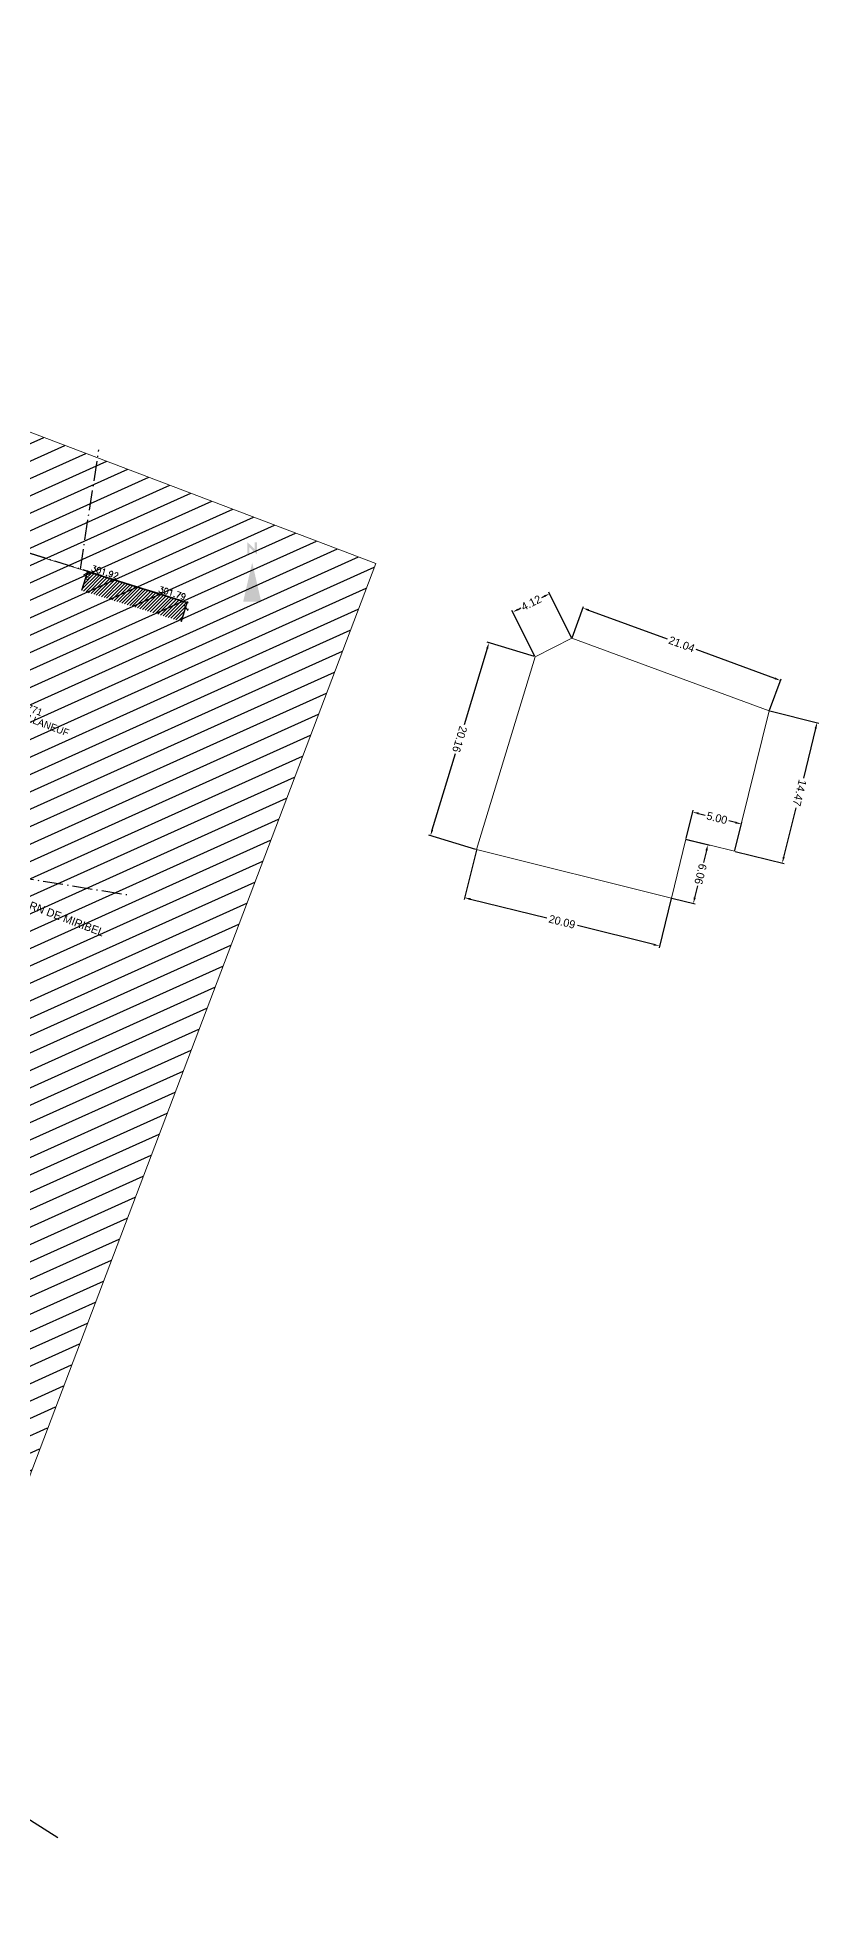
# Model space of a CAD drawing. Header units: metres. Extents: x 1851427 to 1852022, y 5183007 to 5183309.
# Drawn here: x 1851582 to 1851660.2, y 5183123 to 5183308.9 of the extents above; entities that cross this region are included whole.
import ezdxf
from ezdxf.enums import TextEntityAlignment as Align

# ---------------------------------------------------------------- set-up
doc = ezdxf.new("R2010")
doc.units = ezdxf.units.M
doc.header["$LTSCALE"] = 2.5
doc.header["$PDMODE"] = 35
doc.header["$PDSIZE"] = 0.03
doc.linetypes.add('L5', pattern=[1.15, 0.8, -0.175, 0, -0.175])
doc.layers.get('0').update_dxf_attribs({"linetype": 'CONTINUOUS', "lineweight": 30})
doc.layers.get('Defpoints').update_dxf_attribs({"linetype": 'CONTINUOUS'})
for name, color, linetype in [('BAT', 7, 'CONTINUOUS'), ('BAT_EP', 251, 'CONTINUOUS'), ('BAT_HAC', 251, 'CONTINUOUS')]:
    doc.layers.add(name, color=color, linetype=linetype)
doc.layers.add('CADRE', color=7, linetype='CONTINUOUS', lineweight=13, true_color=0x285a87)
doc.layers.add('PRO_PAR_SURF', color=7, linetype='CONTINUOUS', lineweight=20, true_color=0x285a87)
for name, color, linetype, lineweight in [('CLO_LEG', 7, 'CONTINUOUS', 15), ('P', 7, 'CONTINUOUS', 50), ('PAR', 11, 'L5', 30), ('PAR_TXT', 230, 'CONTINUOUS', 20), ('PLU', 5, 'CONTINUOUS', 30), ('Z', 7, 'CONTINUOUS', 9)]:
    doc.layers.add(name, color=color, linetype=linetype, lineweight=lineweight)
doc.layers.add('N', color=1, linetype='CONTINUOUS', plot=False)
doc.styles.add('_ECRITURE', font='')
doc.styles.add('Ecriture', font='')
doc.styles.add('SIMPLEX', font='SIMPLEX.SHX', dxfattribs={"oblique": 27})
doc.styles.get("Standard").update_dxf_attribs({"font": 'Arial.ttf'})
doc.styles.get('_ECRITURE').set_extended_font_data('NewsGoth BT')
doc.styles.get('Ecriture').set_extended_font_data('NewsGoth BT')
doc.dimstyles.new('Voirie', dxfattribs={"dimtxt": 0.8, "dimasz": 0.6, "dimexe": 0.18, "dimexo": 0.0625, "dimgap": 0, "dimtad": 0, "dimzin": 0, "dimdsep": 46, "dimtxsty": 'Ecriture', "dimcen": 0.04, "dimclrd": 256, "dimclre": 256, "dimclrt": 256, "dimaunit": 2, "dimadec": 3, "dimazin": 0, "dimtfac": 1, "dimtofl": 0, "dimtmove": 0, "dimatfit": 0, "dimfxl": 1, "dimtolj": 1, "dimtzin": 0, "dimlwd": -1, "dimarcsym": 0})

# ---------------------------------------------------------------- blocks, each defined once
blk = doc.blocks.new('TCPOINT')
blk.add_point((0, 0))
at = {"layer": 'N'}
blk.add_attdef('MAT', (0.2, 0.2), '', height=0.34, dxfattribs=at)
at = {"layer": 'Z', "style": 'SIMPLEX'}
blk.add_attdef('ALT', (0.2, -0.54), '', height=0.34, dxfattribs=at)
blk = doc.blocks.new('PAR_TXT_02')
at = {"layer": 'PAR_TXT', "style": '_ECRITURE'}
for tag, p in [('CONFINS_1', (0, 0.8)), ('CONFINS_2', (0, 0)), ('CONFINS_3', (0, -0.8)), ('CONFINS_4', (0, -1.6))]:
    blk.add_attdef(tag, text='', height=0.45, dxfattribs=at).set_placement(p, align=Align.MIDDLE)
blk = doc.blocks.new('*D92')
at = {"transparency": 16777216}
for p, q in [((1851627.05, 5183247.75), (1851624.73, 5183240.11)), ((1851621.54, 5183229.6), (1851623.86, 5183237.23))]:
    blk.add_line(p, q, dxfattribs=at)
at = {"lineweight": -2, "transparency": 16777216}
for p, q in [((1851631.76, 5183246.94), (1851627.05, 5183248.37)), ((1851625.91, 5183227.65), (1851621.2, 5183229.08))]:
    blk.add_line(p, q, dxfattribs=at)
at = {"transparency": 16777216}
for points in [[(1851627.14, 5183247.72), (1851626.95, 5183247.77), (1851627.22, 5183248.32)], [(1851621.64, 5183229.57), (1851621.45, 5183229.63), (1851621.37, 5183229.03)]]:
    blk.add_solid(points, dxfattribs=at)
at = {"layer": 'Defpoints', "color": 0, "transparency": 16777216}
for p in [(1851627.22, 5183248.32), (1851631.82, 5183246.92), (1851625.97, 5183227.63)]:
    blk.add_point(p, dxfattribs=at)
at = {"transparency": 16777216, "insert": (1851624.29, 5183238.67), "char_height": 0.8, "attachment_point": 5, "rotation": 253.127, "style": 'Ecriture'}
blk.add_mtext('\\A1;20.16', dxfattribs=at)
blk = doc.blocks.new('*D93')
at = {"lineweight": -2, "transparency": 16777216}
for p, q in [((1851635.48, 5183248.82), (1851633.21, 5183253.39)), ((1851631.8, 5183246.98), (1851629.52, 5183251.55))]:
    blk.add_line(p, q, dxfattribs=at)
at = {"transparency": 16777216}
for p, q in [((1851630.14, 5183251.66), (1851630.42, 5183251.8)), ((1851632.75, 5183252.96), (1851632.47, 5183252.82))]:
    blk.add_line(p, q, dxfattribs=at)
for points in [[(1851632.7, 5183253.05), (1851632.79, 5183252.87), (1851633.29, 5183253.23)], [(1851630.09, 5183251.74), (1851630.18, 5183251.57), (1851629.6, 5183251.39)]]:
    blk.add_solid(points, dxfattribs=at)
at = {"layer": 'Defpoints', "color": 0, "transparency": 16777216}
for p in [(1851633.29, 5183253.23), (1851635.51, 5183248.76), (1851631.82, 5183246.92)]:
    blk.add_point(p, dxfattribs=at)
at = {"transparency": 16777216, "insert": (1851631.44, 5183252.31), "char_height": 0.8, "attachment_point": 5, "rotation": 26.5007, "style": 'Ecriture'}
blk.add_mtext('\\A1;4.12', dxfattribs=at)
blk = doc.blocks.new('*D94')
at = {"lineweight": -2, "transparency": 16777216}
for p, q in [((1851635.53, 5183248.82), (1851636.68, 5183251.96)), ((1851655.29, 5183241.58), (1851656.44, 5183244.72))]:
    blk.add_line(p, q, dxfattribs=at)
at = {"transparency": 16777216}
for p, q in [((1851637.18, 5183251.58), (1851645.05, 5183248.7)), ((1851655.81, 5183244.76), (1851647.95, 5183247.64))]:
    blk.add_line(p, q, dxfattribs=at)
for points in [[(1851637.22, 5183251.68), (1851637.15, 5183251.49), (1851636.62, 5183251.79)], [(1851655.85, 5183244.85), (1851655.78, 5183244.66), (1851656.37, 5183244.55)]]:
    blk.add_solid(points, dxfattribs=at)
at = {"layer": 'Defpoints', "color": 0, "transparency": 16777216}
for p in [(1851635.51, 5183248.76), (1851656.37, 5183244.55), (1851655.27, 5183241.52)]:
    blk.add_point(p, dxfattribs=at)
at = {"transparency": 16777216, "insert": (1851646.5, 5183248.17), "char_height": 0.8, "attachment_point": 5, "rotation": 339.8745, "style": 'Ecriture'}
blk.add_mtext('\\A1;21.04', dxfattribs=at)
blk = doc.blocks.new('*D95')
at = {"lineweight": -2, "transparency": 16777216}
for p, q in [((1851655.33, 5183241.51), (1851660.22, 5183240.29)), ((1851651.84, 5183227.46), (1851656.74, 5183226.25))]:
    blk.add_line(p, q, dxfattribs=at)
at = {"transparency": 16777216}
for p, q in [((1851659.9, 5183239.76), (1851658.67, 5183234.79)), ((1851656.71, 5183226.87), (1851657.94, 5183231.83))]:
    blk.add_line(p, q, dxfattribs=at)
for points in [[(1851660, 5183239.73), (1851659.8, 5183239.78), (1851660.05, 5183240.34)], [(1851656.8, 5183226.85), (1851656.61, 5183226.9), (1851656.56, 5183226.29)]]:
    blk.add_solid(points, dxfattribs=at)
at = {"layer": 'Defpoints', "color": 0, "transparency": 16777216}
for p in [(1851655.27, 5183241.52), (1851651.78, 5183227.48), (1851656.56, 5183226.29)]:
    blk.add_point(p, dxfattribs=at)
at = {"transparency": 16777216, "insert": (1851658.3, 5183233.31), "char_height": 0.8, "attachment_point": 5, "rotation": 256.0733, "style": 'Ecriture'}
blk.add_mtext('\\A1;14.47', dxfattribs=at)
blk = doc.blocks.new('*D96')
at = {"lineweight": -2, "transparency": 16777216}
for p, q in [((1851646.94, 5183228.74), (1851647.65, 5183231.57)), ((1851651.8, 5183227.54), (1851652.5, 5183230.37))]:
    blk.add_line(p, q, dxfattribs=at)
at = {"transparency": 16777216}
for p, q in [((1851648.19, 5183231.25), (1851648.85, 5183231.09)), ((1851651.87, 5183230.34), (1851651.21, 5183230.5))]:
    blk.add_line(p, q, dxfattribs=at)
for points in [[(1851648.21, 5183231.35), (1851648.16, 5183231.16), (1851647.6, 5183231.4)], [(1851651.9, 5183230.44), (1851651.85, 5183230.24), (1851652.46, 5183230.19)]]:
    blk.add_solid(points, dxfattribs=at)
at = {"layer": 'Defpoints', "color": 0, "transparency": 16777216}
for p in [(1851647.6, 5183231.4), (1851646.93, 5183228.68), (1851651.78, 5183227.48)]:
    blk.add_point(p, dxfattribs=at)
at = {"transparency": 16777216, "insert": (1851650.03, 5183230.8), "char_height": 0.8, "attachment_point": 5, "rotation": 346.0733, "style": 'Ecriture'}
blk.add_mtext('\\A1;5.00', dxfattribs=at)
blk = doc.blocks.new('*D97')
at = {"lineweight": -2, "transparency": 16777216}
for p, q in [((1851646.99, 5183228.66), (1851649.3, 5183228.09)), ((1851645.53, 5183222.78), (1851647.84, 5183222.21))]:
    blk.add_line(p, q, dxfattribs=at)
at = {"transparency": 16777216}
for p, q in [((1851648.98, 5183227.55), (1851648.68, 5183226.36)), ((1851647.81, 5183222.83), (1851648.1, 5183224.03))]:
    blk.add_line(p, q, dxfattribs=at)
for points in [[(1851649.08, 5183227.53), (1851648.88, 5183227.58), (1851649.12, 5183228.13)], [(1851647.91, 5183222.81), (1851647.71, 5183222.86), (1851647.66, 5183222.25)]]:
    blk.add_solid(points, dxfattribs=at)
at = {"layer": 'Defpoints', "color": 0, "transparency": 16777216}
for p in [(1851646.93, 5183228.68), (1851645.47, 5183222.8), (1851647.66, 5183222.25)]:
    blk.add_point(p, dxfattribs=at)
at = {"transparency": 16777216, "insert": (1851648.39, 5183225.19), "char_height": 0.8, "attachment_point": 5, "rotation": 256.0733, "style": 'Ecriture'}
blk.add_mtext('\\A1;6.06', dxfattribs=at)
blk = doc.blocks.new('*D98')
at = {"lineweight": -2, "transparency": 16777216}
for p, q in [((1851625.96, 5183227.57), (1851624.74, 5183222.66)), ((1851645.46, 5183222.74), (1851644.24, 5183217.82))]:
    blk.add_line(p, q, dxfattribs=at)
at = {"transparency": 16777216}
for p, q in [((1851625.37, 5183222.69), (1851633, 5183220.8)), ((1851643.7, 5183218.14), (1851636.07, 5183220.04))]:
    blk.add_line(p, q, dxfattribs=at)
for points in [[(1851625.39, 5183222.79), (1851625.34, 5183222.59), (1851624.78, 5183222.83)], [(1851643.72, 5183218.24), (1851643.67, 5183218.05), (1851644.28, 5183218)]]:
    blk.add_solid(points, dxfattribs=at)
at = {"layer": 'Defpoints', "color": 0, "transparency": 16777216}
for p in [(1851625.97, 5183227.63), (1851624.78, 5183222.83), (1851645.47, 5183222.8)]:
    blk.add_point(p, dxfattribs=at)
at = {"transparency": 16777216, "insert": (1851634.53, 5183220.42), "char_height": 0.8, "attachment_point": 5, "rotation": 346.0733, "style": 'Ecriture'}
blk.add_mtext('\\A1;20.09', dxfattribs=at)

msp = doc.modelspace()

# ---------------------------------------------------------------- hatches: boundary and pattern name
at = {"layer": 'BAT_HAC'}
h = msp.add_hatch(dxfattribs=at)
h.set_pattern_fill('ANSI31', color=251, scale=0.075)
h.set_pattern_definition([(45, (0, 0), (-0.16837980227, 0.16837980227), [])])
h.paths.add_polyline_path([(1851597.044, 5183252.346), (1851587.055, 5183255.449), (1851586.462, 5183253.54), (1851596.45, 5183250.436)])
at = {"layer": 'CADRE', "lineweight": -3}
h = msp.add_hatch(color=256, dxfattribs=at)
h.paths.add_polyline_path([(1851603.983, 5183257.174), (1851604.007, 5183257.174), (1851604.007, 5183258.355), (1851603.778, 5183258.355), (1851603.778, 5183257.863), (1851603.778, 5183257.852), (1851603.778, 5183257.797), (1851603.778, 5183257.776), (1851603.786, 5183257.723), (1851603.786, 5183257.705), (1851603.794, 5183257.65), (1851603.78, 5183257.664), (1851603.745, 5183257.707), (1851603.737, 5183257.718), (1851603.704, 5183257.764), (1851603.691, 5183257.776), (1851603.655, 5183257.813), (1851603.065, 5183258.362), (1851603.04, 5183258.362), (1851603.04, 5183257.182), (1851603.262, 5183257.182), (1851603.262, 5183257.674), (1851603.262, 5183257.692), (1851603.262, 5183257.748), (1851603.259, 5183257.759), (1851603.254, 5183257.813), (1851603.254, 5183257.888), (1851603.261, 5183257.876), (1851603.294, 5183257.83), (1851603.305, 5183257.816), (1851603.344, 5183257.772), (1851603.355, 5183257.759), (1851603.393, 5183257.723)])
h.paths.add_polyline_path([(1851603.532, 5183256.338), (1851602.632, 5183252.437), (1851604.433, 5183252.437)])
at = {"layer": 'PLU'}
h = msp.add_hatch(dxfattribs=at)
h.set_pattern_fill('ANSI31', color=256, scale=0.5)
h.set_pattern_definition([(24.21, (1851429.304, 5183182.4787), (-0.651005, 1.447877), [])])
h.paths.add_polyline_path([(1851573.783, 5183272.235), (1851567.273, 5183269.493), (1851562.562, 5183250.422), (1851559.095, 5183230.878), (1851557.038, 5183204.636), (1851554.431, 5183174.429), (1851560.896, 5183146.032), (1851566.634, 5183139.902), (1851570.73, 5183137.309), (1851615.887, 5183256.249)])
h.paths.add_polyline_path([(1851573.543, 5183224.394), (1851588.36, 5183218.768), (1851588.8, 5183219.927), (1851573.983, 5183225.553)], flags=24)

# ---------------------------------------------------------------- linework, layer by layer
at = {"layer": 'BAT', "flags": 128}
msp.add_lwpolyline([(1851596.45, 5183250.436), (1851597.044, 5183252.346), (1851587.055, 5183255.449), (1851586.462, 5183253.54)], dxfattribs=at)
at = {"layer": 'BAT_EP', "const_width": 0.08, "flags": 128}
msp.add_lwpolyline([(1851596.403, 5183250.451), (1851596.981, 5183252.313), (1851587.088, 5183255.387), (1851586.509, 5183253.525)], dxfattribs=at)
at = {"layer": 'CADRE'}
msp.add_lwpolyline([(1851477.29, 5183308.87), (1851615.887, 5183256.249), (1851565.308, 5183123.028), (1851426.711, 5183175.648)], close=True, dxfattribs=at)
at = {"layer": 'CLO_LEG', "flags": 128}
msp.add_lwpolyline([(1851567.255, 5183226.846), (1851565.029, 5183227.334), (1851571.734, 5183260.211), (1851587.055, 5183255.449)], dxfattribs=at)
at = {"layer": 'CLO_LEG'}
for p in [(1851583.354, 5183256.6), (1851585.264, 5183256.006)]:
    msp.add_point(p, dxfattribs=at)
at = {"layer": 'PAR', "flags": 128}
for points in [[(1851586.341, 5183255.684), (1851588.192, 5183267.615)], [(1851597.044, 5183252.346), (1851571.716, 5183260.245), (1851564.993, 5183227.305)], [(1851565, 5183227.339), (1851591.376, 5183223.073)]]:
    msp.add_lwpolyline(points, dxfattribs=at)
at = {"layer": 'PLU', "flags": 128}
msp.add_lwpolyline([(1851579.507, 5183274.646), (1851567.273, 5183269.493), (1851562.562, 5183250.422), (1851559.095, 5183230.878), (1851557.038, 5183204.636), (1851554.431, 5183174.429), (1851560.896, 5183146.032), (1851566.634, 5183139.902), (1851584.1, 5183128.846)], dxfattribs=at)
at = {"layer": 'PRO_PAR_SURF', "flags": 128}
msp.add_lwpolyline([(1851655.265, 5183241.523), (1851635.512, 5183248.762), (1851631.825, 5183246.923), (1851625.973, 5183227.631), (1851645.47, 5183222.797), (1851646.929, 5183228.678), (1851651.782, 5183227.475)], close=True, dxfattribs=at)

# ---------------------------------------------------------------- block references
at = {"layer": 'P'}
ref = msp.add_blockref('TCPOINT', (1851587.055, 5183255.449, 301.92), dxfattribs=dict(at, rotation=212.5130430288477))
ref.add_attrib('MAT', '2', (1851587.025, 5183255.311, 301.92), dxfattribs={"layer": 'N', "height": 0.6, "rotation": 212.51304, "style": 'SIMPLEX'})
ref.add_attrib('ALT', '301.92', dxfattribs={"layer": 'Z', "height": 0.6, "rotation": 342.74008, "style": 'SIMPLEX'}).set_placement((1851587.539, 5183256.085), align=Align.TOP_LEFT)
ref = msp.add_blockref('TCPOINT', (1851597.044, 5183252.346, 301.79), dxfattribs=dict(at, rotation=212.5130430288477))
ref.add_attrib('MAT', '1', (1851597.013, 5183252.208, 301.79), dxfattribs={"layer": 'N', "height": 0.6, "rotation": 212.51304, "style": 'SIMPLEX'})
ref.add_attrib('ALT', '301.79', dxfattribs={"layer": 'Z', "height": 0.6, "rotation": 342.74008, "style": 'SIMPLEX'}).set_placement((1851594.276, 5183253.992), align=Align.TOP_LEFT)
at = {"layer": 'PAR_TXT'}
ref = msp.add_blockref('PAR_TXT_02', (1851580.728, 5183240.962), dxfattribs=dict(at, xscale=1.197636594415805, yscale=1.197636594415805, zscale=1.197636594415805, rotation=339.2099677879127))
ref.add_attrib('CONFINS_1', 'B-1771', dxfattribs={"height": 0.7186, "rotation": 339.20997, "style": '_ECRITURE'}).set_placement((1851581.068, 5183241.858), align=Align.MIDDLE)
ref.add_attrib('CONFINS_2', 'M Mme GUILLANEUF', dxfattribs={"height": 0.71858, "rotation": 339.20997, "style": '_ECRITURE'}).set_placement((1851580.728, 5183240.962), align=Align.MIDDLE)

# ---------------------------------------------------------------- texts
at = {"layer": 'PLU', "style": 'Ecriture'}
msp.add_text('ZONE Bt DU PPRN DE MIRIBEL', height=0.8, rotation=339.20997, dxfattribs=at).set_placement((1851573.814, 5183224.526))

# ---------------------------------------------------------------- dimensions: what is measured, and where the dimension line sits
for p1, p2, distance, picture, middle in [((1851631.825, 5183246.923), (1851635.512, 5183248.762), 4.988, '*D93', (1851631.442, 5183252.307)), ((1851635.512, 5183248.762), (1851655.265, 5183241.523), 3.223, '*D94', (1851646.498, 5183248.168)), ((1851625.973, 5183227.631), (1851631.825, 5183246.923), 4.812, '*D92', (1851624.294, 5183238.674)), ((1851655.265, 5183241.523), (1851651.782, 5183227.475), 4.925, '*D95', (1851658.304, 5183233.314)), ((1851651.782, 5183227.475), (1851646.929, 5183228.678), -2.801, '*D96', (1851650.03, 5183230.796)), ((1851645.47, 5183222.797), (1851625.973, 5183227.631), 4.943, '*D98', (1851634.532, 5183220.416)), ((1851646.929, 5183228.678), (1851645.47, 5183222.797), 2.26, '*D97', (1851648.394, 5183225.194))]:
    dim = msp.add_aligned_dim(p1=p1, p2=p2, distance=distance, dimstyle='Voirie')
    dim.commit()
    dim.dimension.update_dxf_attribs({"geometry": picture, "text_midpoint": middle})

doc.saveas('drawing.dxf')
